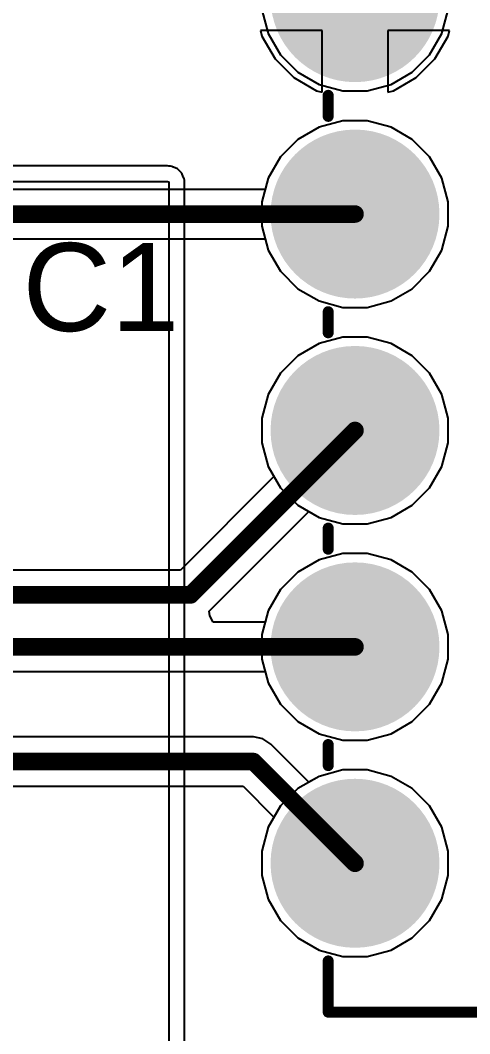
# Model space of a CAD drawing. Header units: inches. Extents: x -0.91 to 3.86, y -0.82 to 4.16.
# Drawn here: x 3.2853 to 3.4899, y 2.1674 to 2.6283 of the extents above; entities that cross this region are included whole.
import ezdxf

# ---------------------------------------------------------------- set-up
doc = ezdxf.new("R2010")
doc.units = ezdxf.units.IN
doc.header["$MEASUREMENT"] = 0
for name, color, linetype in [('Bottom Layer 1', 5, 'Continuous'), ('Bottom Solder', 6, 'Continuous'), ('GND+Signal', 16, 'Continuous'), ('Multi-Layer', 9, 'Continuous'), ('Pad Holes', 156, 'Continuous'), ('PWR+Signal', 76, 'Continuous'), ('Top Layer 1', 1, 'Continuous'), ('Top Overlay', 2, 'Continuous'), ('Top Solder', 216, 'Continuous')]:
    doc.layers.add(name, color=color, linetype=linetype)
doc.styles.add('Arial', font='', dxfattribs={"height": 0.2})
doc.styles.get('Arial').set_extended_font_data('Arial')

# ---------------------------------------------------------------- blocks, each defined once
blk = doc.blocks.new('1053131306_208')
at = {"layer": 'Bottom Layer 1'}
h = blk.add_hatch(color=5, dxfattribs=at)
edge = h.paths.add_edge_path()
edge.add_arc((-0.24606, 0.14134), 0.03543, 0, 360)
h = blk.add_hatch(color=5, dxfattribs=at)
edge = h.paths.add_edge_path()
edge.add_arc((-0.14764, 0.14134), 0.03543, 0, 360)
h = blk.add_hatch(color=5, dxfattribs=at)
edge = h.paths.add_edge_path()
edge.add_arc((-0.04921, 0.14134), 0.03543, 0, 360)
h = blk.add_hatch(color=5, dxfattribs=at)
edge = h.paths.add_edge_path()
edge.add_arc((0.04921, 0.14134), 0.03543, 0, 360)
h = blk.add_hatch(color=5, dxfattribs=at)
edge = h.paths.add_edge_path()
edge.add_arc((0.14764, 0.14134), 0.03543, 0, 360)
at = {"layer": 'Bottom Solder'}
h = blk.add_hatch(color=6, dxfattribs=at)
edge = h.paths.add_edge_path()
edge.add_arc((-0.24606, 0.14134), 0.03843, 0, 360)
h = blk.add_hatch(color=6, dxfattribs=at)
edge = h.paths.add_edge_path()
edge.add_arc((-0.14764, 0.14134), 0.03843, 0, 360)
h = blk.add_hatch(color=6, dxfattribs=at)
edge = h.paths.add_edge_path()
edge.add_arc((-0.04921, 0.14134), 0.03843, 0, 360)
h = blk.add_hatch(color=6, dxfattribs=at)
edge = h.paths.add_edge_path()
edge.add_arc((0.04921, 0.14134), 0.03843, 0, 360)
h = blk.add_hatch(color=6, dxfattribs=at)
edge = h.paths.add_edge_path()
edge.add_arc((0.14764, 0.14134), 0.03843, 0, 360)
at = {"layer": 'GND+Signal'}
h = blk.add_hatch(color=16, dxfattribs=at)
edge = h.paths.add_edge_path()
edge.add_arc((-0.24606, 0.14134), 0.03543, 0, 360)
h = blk.add_hatch(color=16, dxfattribs=at)
edge = h.paths.add_edge_path()
edge.add_arc((-0.14764, 0.14134), 0.03543, 0, 360)
h = blk.add_hatch(color=16, dxfattribs=at)
edge = h.paths.add_edge_path()
edge.add_arc((-0.04921, 0.14134), 0.03543, 0, 360)
h = blk.add_hatch(color=16, dxfattribs=at)
edge = h.paths.add_edge_path()
edge.add_arc((0.04921, 0.14134), 0.03543, 0, 360)
h = blk.add_hatch(color=16, dxfattribs=at)
edge = h.paths.add_edge_path()
edge.add_arc((0.14764, 0.14134), 0.03543, 0, 360)
at = {"layer": 'Multi-Layer'}
h = blk.add_hatch(color=9, dxfattribs=at)
edge = h.paths.add_edge_path()
edge.add_arc((-0.24606, 0.14134), 0.03543, 0, 360)
h = blk.add_hatch(color=9, dxfattribs=at)
edge = h.paths.add_edge_path()
edge.add_arc((-0.14764, 0.14134), 0.03543, 0, 360)
h = blk.add_hatch(color=9, dxfattribs=at)
edge = h.paths.add_edge_path()
edge.add_arc((-0.04921, 0.14134), 0.03543, 0, 360)
h = blk.add_hatch(color=9, dxfattribs=at)
edge = h.paths.add_edge_path()
edge.add_arc((0.04921, 0.14134), 0.03543, 0, 360)
h = blk.add_hatch(color=9, dxfattribs=at)
edge = h.paths.add_edge_path()
edge.add_arc((0.14764, 0.14134), 0.03543, 0, 360)
at = {"layer": 'Pad Holes'}
h = blk.add_hatch(color=7, dxfattribs=at)
edge = h.paths.add_edge_path()
edge.add_arc((-0.24606, 0.14134), 0.02362, 0, 360)
h = blk.add_hatch(color=7, dxfattribs=at)
edge = h.paths.add_edge_path()
edge.add_arc((-0.14764, 0.14134), 0.02362, 0, 360)
h = blk.add_hatch(color=7, dxfattribs=at)
edge = h.paths.add_edge_path()
edge.add_arc((-0.04921, 0.14134), 0.02362, 0, 360)
h = blk.add_hatch(color=7, dxfattribs=at)
edge = h.paths.add_edge_path()
edge.add_arc((0.04921, 0.14134), 0.02362, 0, 360)
h = blk.add_hatch(color=7, dxfattribs=at)
edge = h.paths.add_edge_path()
edge.add_arc((0.14764, 0.14134), 0.02362, 0, 360)
at = {"layer": 'PWR+Signal'}
h = blk.add_hatch(color=76, dxfattribs=at)
edge = h.paths.add_edge_path()
edge.add_arc((-0.24606, 0.14134), 0.03543, 0, 360)
h = blk.add_hatch(color=76, dxfattribs=at)
edge = h.paths.add_edge_path()
edge.add_arc((-0.14764, 0.14134), 0.03543, 0, 360)
h = blk.add_hatch(color=76, dxfattribs=at)
edge = h.paths.add_edge_path()
edge.add_arc((-0.04921, 0.14134), 0.03543, 0, 360)
h = blk.add_hatch(color=76, dxfattribs=at)
edge = h.paths.add_edge_path()
edge.add_arc((0.04921, 0.14134), 0.03543, 0, 360)
h = blk.add_hatch(color=76, dxfattribs=at)
edge = h.paths.add_edge_path()
edge.add_arc((0.14764, 0.14134), 0.03543, 0, 360)
at = {"layer": 'Top Layer 1'}
h = blk.add_hatch(color=1, dxfattribs=at)
edge = h.paths.add_edge_path()
edge.add_arc((-0.24606, 0.14134), 0.03543, 0, 360)
h = blk.add_hatch(color=1, dxfattribs=at)
edge = h.paths.add_edge_path()
edge.add_arc((-0.14764, 0.14134), 0.03543, 0, 360)
h = blk.add_hatch(color=1, dxfattribs=at)
edge = h.paths.add_edge_path()
edge.add_arc((-0.04921, 0.14134), 0.03543, 0, 360)
h = blk.add_hatch(color=1, dxfattribs=at)
edge = h.paths.add_edge_path()
edge.add_arc((0.04921, 0.14134), 0.03543, 0, 360)
h = blk.add_hatch(color=1, dxfattribs=at)
edge = h.paths.add_edge_path()
edge.add_arc((0.14764, 0.14134), 0.03543, 0, 360)
at = {"layer": 'Top Solder'}
h = blk.add_hatch(color=216, dxfattribs=at)
edge = h.paths.add_edge_path()
edge.add_arc((-0.24606, 0.14134), 0.03843, 0, 360)
h = blk.add_hatch(color=216, dxfattribs=at)
edge = h.paths.add_edge_path()
edge.add_arc((-0.14764, 0.14134), 0.03843, 0, 360)
h = blk.add_hatch(color=216, dxfattribs=at)
edge = h.paths.add_edge_path()
edge.add_arc((-0.04921, 0.14134), 0.03843, 0, 360)
h = blk.add_hatch(color=216, dxfattribs=at)
edge = h.paths.add_edge_path()
edge.add_arc((0.04921, 0.14134), 0.03843, 0, 360)
h = blk.add_hatch(color=216, dxfattribs=at)
edge = h.paths.add_edge_path()
edge.add_arc((0.14764, 0.14134), 0.03843, 0, 360)
at = {"layer": 'Top Overlay'}
for points in [[(-0.31378, 0.15354, 0.005, 0.005, 0), (-0.29048, 0.15354, 0.005, 0.005, 0)], [(-0.31378, 0.15354, 0.005, 0.005, 0), (-0.31378, -0.26732, 0.005, 0.005, 0)], [(-0.20164, 0.15354, 0.005, 0.005, 0), (-0.19206, 0.15354, 0.005, 0.005, 0)], [(-0.10322, 0.15354, 0.005, 0.005, 0), (-0.09363, 0.15354, 0.005, 0.005, 0)], [(-0.00479, 0.15354, 0.005, 0.005, 0), (0.00479, 0.15354, 0.005, 0.005, 0)], [(0.09363, 0.15354, 0.005, 0.005, 0), (0.10322, 0.15354, 0.005, 0.005, 0)]]:
    blk.add_lwpolyline(points, format="xyseb", dxfattribs=at)
for points in [[(-0.31503, 0.15354, 0.0025, 0.0025, 1), (-0.31253, 0.15354, 0.0025, 0.0025, 1)], [(-0.31503, 0.15354, 0.0025, 0.0025, 1), (-0.31253, 0.15354, 0.0025, 0.0025, 1)], [(-0.29173, 0.15354, 0.0025, 0.0025, 1), (-0.28923, 0.15354, 0.0025, 0.0025, 1)], [(-0.20289, 0.15354, 0.0025, 0.0025, 1), (-0.20039, 0.15354, 0.0025, 0.0025, 1)], [(-0.19331, 0.15354, 0.0025, 0.0025, 1), (-0.19081, 0.15354, 0.0025, 0.0025, 1)], [(-0.10447, 0.15354, 0.0025, 0.0025, 1), (-0.10197, 0.15354, 0.0025, 0.0025, 1)], [(-0.09488, 0.15354, 0.0025, 0.0025, 1), (-0.09238, 0.15354, 0.0025, 0.0025, 1)], [(-0.00604, 0.15354, 0.0025, 0.0025, 1), (-0.00354, 0.15354, 0.0025, 0.0025, 1)], [(0.00354, 0.15354, 0.0025, 0.0025, 1), (0.00604, 0.15354, 0.0025, 0.0025, 1)], [(0.09238, 0.15354, 0.0025, 0.0025, 1), (0.09488, 0.15354, 0.0025, 0.0025, 1)], [(0.10197, 0.15354, 0.0025, 0.0025, 1), (0.10447, 0.15354, 0.0025, 0.0025, 1)]]:
    blk.add_lwpolyline(points, format="xyseb", close=True, dxfattribs=at)

msp = doc.modelspace()

# ---------------------------------------------------------------- linework, layer by layer
at = {"layer": 'Bottom Layer 1'}
for p, q in [((3.42266, 2.62364), (3.39464, 2.62364)), ((3.39464, 2.62364), (3.39532, 2.6211)), ((3.42266, 2.59562), (3.42266, 2.62364)), ((3.48068, 2.62364), (3.45266, 2.62364)), ((3.45266, 2.62364), (3.45266, 2.59562)), ((3.48, 2.6211), (3.48068, 2.62364)), ((3.39532, 2.6211), (3.40131, 2.61074)), ((3.47402, 2.61074), (3.48, 2.6211)), ((3.40131, 2.61074), (3.40976, 2.60228)), ((3.46556, 2.60228), (3.47402, 2.61074)), ((3.40976, 2.60228), (3.42012, 2.5963)), ((3.4552, 2.5963), (3.46556, 2.60228)), ((3.42012, 2.5963), (3.42266, 2.59562)), ((3.45266, 2.59562), (3.4552, 2.5963)), ((3.43207, 2.58264), (3.42128, 2.57975)), ((3.44325, 2.58264), (3.43207, 2.58264)), ((3.45404, 2.57975), (3.44325, 2.58264)), ((3.42128, 2.57975), (3.41161, 2.57417)), ((3.46372, 2.57417), (3.45404, 2.57975)), ((3.41161, 2.57417), (3.40371, 2.56627)), ((3.47162, 2.56627), (3.46372, 2.57417)), ((3.40371, 2.56627), (3.39812, 2.55659)), ((3.4772, 2.55659), (3.47162, 2.56627)), ((3.39812, 2.55659), (3.39674, 2.55143)), ((3.48009, 2.5458), (3.4772, 2.55659)), ((3.39674, 2.55143), (2.88232, 2.55143)), ((3.48009, 2.53463), (3.48009, 2.5458)), ((3.4772, 2.52383), (3.48009, 2.53463)), ((3.08168, 2.529), (3.39674, 2.529)), ((3.39674, 2.529), (3.39812, 2.52383)), ((3.39812, 2.52383), (3.40371, 2.51416)), ((3.47162, 2.51416), (3.4772, 2.52383)), ((3.40371, 2.51416), (3.41161, 2.50626)), ((3.46372, 2.50626), (3.47162, 2.51416)), ((3.41161, 2.50626), (3.42128, 2.50067)), ((3.45404, 2.50067), (3.46372, 2.50626)), ((3.42128, 2.50067), (3.43207, 2.49778)), ((3.44325, 2.49778), (3.45404, 2.50067)), ((3.43207, 2.49778), (3.44325, 2.49778)), ((3.42128, 2.48133), (3.41161, 2.47574)), ((3.43207, 2.48422), (3.42128, 2.48133)), ((3.44325, 2.48422), (3.43207, 2.48422)), ((3.45404, 2.48133), (3.44325, 2.48422)), ((3.46372, 2.47574), (3.45404, 2.48133)), ((3.41161, 2.47574), (3.40371, 2.46784)), ((3.47162, 2.46784), (3.46372, 2.47574)), ((3.40371, 2.46784), (3.39812, 2.45817)), ((3.4772, 2.45817), (3.47162, 2.46784)), ((3.39812, 2.45817), (3.39523, 2.44737)), ((3.48009, 2.44737), (3.4772, 2.45817)), ((3.39523, 2.44737), (3.39523, 2.4362)), ((3.48009, 2.4362), (3.48009, 2.44737)), ((3.39523, 2.4362), (3.39812, 2.42541)), ((3.4772, 2.42541), (3.48009, 2.4362)), ((3.39812, 2.42541), (3.40079, 2.42078)), ((3.47162, 2.41573), (3.4772, 2.42541)), ((3.40079, 2.42078), (3.35823, 2.37822)), ((3.46372, 2.40783), (3.47162, 2.41573)), ((3.45404, 2.40225), (3.46372, 2.40783)), ((3.37131, 2.35958), (3.41665, 2.40492)), ((3.41665, 2.40492), (3.42128, 2.40225)), ((3.42128, 2.40225), (3.43207, 2.39935)), ((3.44325, 2.39935), (3.45404, 2.40225)), ((3.43207, 2.39935), (3.44325, 2.39935)), ((3.43207, 2.38579), (3.42128, 2.3829)), ((3.44325, 2.38579), (3.43207, 2.38579)), ((3.45404, 2.3829), (3.44325, 2.38579)), ((3.42128, 2.3829), (3.41161, 2.37732)), ((3.46372, 2.37732), (3.45404, 2.3829)), ((3.35823, 2.37822), (2.95561, 2.37822)), ((3.41161, 2.37732), (3.40371, 2.36942)), ((3.47162, 2.36942), (3.46372, 2.37732)), ((3.40371, 2.36942), (3.39812, 2.35974)), ((3.4772, 2.35974), (3.47162, 2.36942)), ((3.37161, 2.35747), (3.37131, 2.35958)), ((3.37308, 2.35458), (3.37161, 2.35747)), ((3.39812, 2.35974), (3.39674, 2.35458)), ((3.48009, 2.34895), (3.4772, 2.35974)), ((3.39674, 2.35458), (3.37308, 2.35458)), ((3.48009, 2.33778), (3.48009, 2.34895)), ((3.4772, 2.32698), (3.48009, 2.33778)), ((3.27153, 2.33215), (3.39674, 2.33215)), ((3.39674, 2.33215), (3.39812, 2.32698)), ((3.39812, 2.32698), (3.40371, 2.31731)), ((3.47162, 2.31731), (3.4772, 2.32698)), ((3.40371, 2.31731), (3.41161, 2.30941)), ((3.46372, 2.30941), (3.47162, 2.31731)), ((3.41161, 2.30941), (3.42128, 2.30382)), ((3.45404, 2.30382), (3.46372, 2.30941)), ((3.39141, 2.3024), (3.27697, 2.3024)), ((3.3957, 2.30155), (3.39141, 2.3024)), ((3.39141, 2.3024), (3.39141, 2.3024)), ((3.39934, 2.29912), (3.3957, 2.30155)), ((3.42128, 2.30382), (3.43207, 2.30093)), ((3.43207, 2.30093), (3.44325, 2.30093)), ((3.44325, 2.30093), (3.45404, 2.30382)), ((3.41665, 2.28181), (3.39934, 2.29912)), ((3.43207, 2.28737), (3.42128, 2.28448)), ((3.44325, 2.28737), (3.43207, 2.28737)), ((3.45404, 2.28448), (3.44325, 2.28737)), ((3.42128, 2.28448), (3.41665, 2.28181)), ((3.46372, 2.27889), (3.45404, 2.28448)), ((1.89281, 2.27997), (3.38676, 2.27997)), ((3.38676, 2.27997), (3.40079, 2.26595)), ((3.47162, 2.27099), (3.46372, 2.27889)), ((3.4772, 2.26132), (3.47162, 2.27099)), ((3.40079, 2.26595), (3.39812, 2.26132)), ((3.39812, 2.26132), (3.39523, 2.25052)), ((3.48009, 2.25052), (3.4772, 2.26132)), ((3.39523, 2.25052), (3.39523, 2.23935)), ((3.48009, 2.23935), (3.48009, 2.25052)), ((3.39523, 2.23935), (3.39812, 2.22856)), ((3.4772, 2.22856), (3.48009, 2.23935)), ((3.39812, 2.22856), (3.40371, 2.21888)), ((3.47162, 2.21888), (3.4772, 2.22856)), ((3.40371, 2.21888), (3.41161, 2.21098)), ((3.46372, 2.21098), (3.47162, 2.21888)), ((3.41161, 2.21098), (3.42128, 2.2054)), ((3.45404, 2.2054), (3.46372, 2.21098)), ((3.42128, 2.2054), (3.43207, 2.2025)), ((3.44325, 2.2025), (3.45404, 2.2054)), ((3.43207, 2.2025), (3.44325, 2.2025))]:
    msp.add_line(p, q, dxfattribs=at)
for points in [[(2.67205, 2.54021, 0.008, 0.008, 0), (3.43766, 2.54021, 0.008, 0.008, 0)], [(3.36287, 2.367, 0.008, 0.008, 0), (3.43766, 2.44179, 0.008, 0.008, 0)], [(2.94321, 2.367, 0.008, 0.008, 0), (3.36287, 2.367, 0.008, 0.008, 0)], [(2.94079, 2.34336, 0.008, 0.008, 0), (3.43766, 2.34336, 0.008, 0.008, 0)], [(1.89281, 2.29119, 0.008, 0.008, 0), (3.39141, 2.29119, 0.008, 0.008, 0)], [(3.39141, 2.29119, 0.008, 0.008, 0), (3.43766, 2.24494, 0.008, 0.008, 0)]]:
    msp.add_lwpolyline(points, format="xyseb", dxfattribs=at)
for points in [[(3.43566, 2.54021, 0.004, 0.004, 1), (3.43966, 2.54021, 0.004, 0.004, 1)], [(3.43566, 2.44179, 0.004, 0.004, 1), (3.43966, 2.44179, 0.004, 0.004, 1)], [(3.36087, 2.367, 0.004, 0.004, 1), (3.36487, 2.367, 0.004, 0.004, 1)], [(3.36087, 2.367, 0.004, 0.004, 1), (3.36487, 2.367, 0.004, 0.004, 1)], [(3.43566, 2.34336, 0.004, 0.004, 1), (3.43966, 2.34336, 0.004, 0.004, 1)], [(3.38941, 2.29119, 0.004, 0.004, 1), (3.39341, 2.29119, 0.004, 0.004, 1)], [(3.38941, 2.29119, 0.004, 0.004, 1), (3.39341, 2.29119, 0.004, 0.004, 1)], [(3.43566, 2.24494, 0.004, 0.004, 1), (3.43966, 2.24494, 0.004, 0.004, 1)]]:
    msp.add_lwpolyline(points, format="xyseb", close=True, dxfattribs=at)
at = {"layer": 'GND+Signal'}
for p, q in [((3.42266, 2.62364), (3.39464, 2.62364)), ((3.39464, 2.62364), (3.39532, 2.6211)), ((3.42266, 2.59562), (3.42266, 2.62364)), ((3.48068, 2.62364), (3.45266, 2.62364)), ((3.45266, 2.62364), (3.45266, 2.59562)), ((3.48, 2.6211), (3.48068, 2.62364)), ((3.39532, 2.6211), (3.40131, 2.61074)), ((3.47402, 2.61074), (3.48, 2.6211)), ((3.40131, 2.61074), (3.40976, 2.60228)), ((3.46556, 2.60228), (3.47402, 2.61074)), ((3.40976, 2.60228), (3.42012, 2.5963)), ((3.4552, 2.5963), (3.46556, 2.60228)), ((3.42012, 2.5963), (3.42266, 2.59562)), ((3.45266, 2.59562), (3.4552, 2.5963)), ((3.43207, 2.58264), (3.42128, 2.57975)), ((3.44325, 2.58264), (3.43207, 2.58264)), ((3.45404, 2.57975), (3.44325, 2.58264)), ((3.42128, 2.57975), (3.41161, 2.57417)), ((3.46372, 2.57417), (3.45404, 2.57975)), ((3.41161, 2.57417), (3.40371, 2.56627)), ((3.47162, 2.56627), (3.46372, 2.57417)), ((3.40371, 2.56627), (3.39812, 2.55659)), ((3.4772, 2.55659), (3.47162, 2.56627)), ((3.39812, 2.55659), (3.39523, 2.5458)), ((3.48009, 2.5458), (3.4772, 2.55659)), ((3.39523, 2.5458), (3.39523, 2.53463)), ((3.48009, 2.53463), (3.48009, 2.5458)), ((3.39523, 2.53463), (3.39812, 2.52383)), ((3.4772, 2.52383), (3.48009, 2.53463)), ((3.39812, 2.52383), (3.40371, 2.51416)), ((3.47162, 2.51416), (3.4772, 2.52383)), ((3.40371, 2.51416), (3.41161, 2.50626)), ((3.46372, 2.50626), (3.47162, 2.51416)), ((3.41161, 2.50626), (3.42128, 2.50067)), ((3.45404, 2.50067), (3.46372, 2.50626)), ((3.42128, 2.50067), (3.43207, 2.49778)), ((3.44325, 2.49778), (3.45404, 2.50067)), ((3.43207, 2.49778), (3.44325, 2.49778)), ((3.42128, 2.48133), (3.41161, 2.47574)), ((3.43207, 2.48422), (3.42128, 2.48133)), ((3.44325, 2.48422), (3.43207, 2.48422)), ((3.45404, 2.48133), (3.44325, 2.48422)), ((3.46372, 2.47574), (3.45404, 2.48133)), ((3.41161, 2.47574), (3.40371, 2.46784)), ((3.47162, 2.46784), (3.46372, 2.47574)), ((3.40371, 2.46784), (3.39812, 2.45817)), ((3.4772, 2.45817), (3.47162, 2.46784)), ((3.39812, 2.45817), (3.39523, 2.44737)), ((3.48009, 2.44737), (3.4772, 2.45817)), ((3.39523, 2.44737), (3.39523, 2.4362)), ((3.48009, 2.4362), (3.48009, 2.44737)), ((3.39523, 2.4362), (3.39812, 2.42541)), ((3.4772, 2.42541), (3.48009, 2.4362)), ((3.39812, 2.42541), (3.40371, 2.41573)), ((3.47162, 2.41573), (3.4772, 2.42541)), ((3.40371, 2.41573), (3.41161, 2.40783)), ((3.46372, 2.40783), (3.47162, 2.41573)), ((3.41161, 2.40783), (3.42128, 2.40225)), ((3.45404, 2.40225), (3.46372, 2.40783)), ((3.42128, 2.40225), (3.43207, 2.39935)), ((3.44325, 2.39935), (3.45404, 2.40225)), ((3.43207, 2.39935), (3.44325, 2.39935)), ((3.43207, 2.38579), (3.42128, 2.3829)), ((3.44325, 2.38579), (3.43207, 2.38579)), ((3.45404, 2.3829), (3.44325, 2.38579)), ((3.42128, 2.3829), (3.41161, 2.37732)), ((3.46372, 2.37732), (3.45404, 2.3829)), ((3.41161, 2.37732), (3.40371, 2.36942)), ((3.47162, 2.36942), (3.46372, 2.37732)), ((3.40371, 2.36942), (3.39812, 2.35974)), ((3.4772, 2.35974), (3.47162, 2.36942)), ((3.39812, 2.35974), (3.39523, 2.34895)), ((3.48009, 2.34895), (3.4772, 2.35974)), ((3.39523, 2.34895), (3.39523, 2.33778)), ((3.48009, 2.33778), (3.48009, 2.34895)), ((3.39523, 2.33778), (3.39812, 2.32698)), ((3.4772, 2.32698), (3.48009, 2.33778)), ((3.39812, 2.32698), (3.40371, 2.31731)), ((3.47162, 2.31731), (3.4772, 2.32698)), ((3.40371, 2.31731), (3.41161, 2.30941)), ((3.46372, 2.30941), (3.47162, 2.31731)), ((3.41161, 2.30941), (3.42128, 2.30382)), ((3.45404, 2.30382), (3.46372, 2.30941)), ((3.42128, 2.30382), (3.43207, 2.30093)), ((3.43207, 2.30093), (3.44325, 2.30093)), ((3.44325, 2.30093), (3.45404, 2.30382)), ((3.43207, 2.28737), (3.42128, 2.28448)), ((3.44325, 2.28737), (3.43207, 2.28737)), ((3.45404, 2.28448), (3.44325, 2.28737)), ((3.42128, 2.28448), (3.41161, 2.27889)), ((3.46372, 2.27889), (3.45404, 2.28448)), ((3.41161, 2.27889), (3.40371, 2.27099)), ((3.47162, 2.27099), (3.46372, 2.27889)), ((3.40371, 2.27099), (3.39812, 2.26132)), ((3.4772, 2.26132), (3.47162, 2.27099)), ((3.39812, 2.26132), (3.39523, 2.25052)), ((3.48009, 2.25052), (3.4772, 2.26132)), ((3.39523, 2.25052), (3.39523, 2.23935)), ((3.48009, 2.23935), (3.48009, 2.25052)), ((3.39523, 2.23935), (3.39812, 2.22856)), ((3.4772, 2.22856), (3.48009, 2.23935)), ((3.39812, 2.22856), (3.40371, 2.21888)), ((3.47162, 2.21888), (3.4772, 2.22856)), ((3.40371, 2.21888), (3.41161, 2.21098)), ((3.46372, 2.21098), (3.47162, 2.21888)), ((3.41161, 2.21098), (3.42128, 2.2054)), ((3.45404, 2.2054), (3.46372, 2.21098)), ((3.42128, 2.2054), (3.43207, 2.2025)), ((3.44325, 2.2025), (3.45404, 2.2054)), ((3.43207, 2.2025), (3.44325, 2.2025))]:
    msp.add_line(p, q, dxfattribs=at)
at = {"layer": 'PWR+Signal'}
for p, q in [((3.39523, 2.63305), (3.39812, 2.62226)), ((3.4772, 2.62226), (3.48009, 2.63305)), ((3.39812, 2.62226), (3.40371, 2.61258)), ((3.47162, 2.61258), (3.4772, 2.62226)), ((3.40371, 2.61258), (3.41161, 2.60468)), ((3.46372, 2.60468), (3.47162, 2.61258)), ((3.41161, 2.60468), (3.42128, 2.5991)), ((3.45404, 2.5991), (3.46372, 2.60468)), ((3.42128, 2.5991), (3.43207, 2.5962)), ((3.43207, 2.5962), (3.44325, 2.5962)), ((3.44325, 2.5962), (3.45404, 2.5991)), ((3.43207, 2.58264), (3.42128, 2.57975)), ((3.44325, 2.58264), (3.43207, 2.58264)), ((3.45404, 2.57975), (3.44325, 2.58264)), ((3.42128, 2.57975), (3.41161, 2.57417)), ((3.46372, 2.57417), (3.45404, 2.57975)), ((3.41161, 2.57417), (3.40371, 2.56627)), ((3.47162, 2.56627), (3.46372, 2.57417)), ((3.40371, 2.56627), (3.39812, 2.55659)), ((3.4772, 2.55659), (3.47162, 2.56627)), ((3.3523, 2.56214), (3.11494, 2.56214)), ((3.35299, 2.562), (3.3523, 2.56214)), ((3.35369, 2.562), (3.35299, 2.562)), ((3.35428, 2.56188), (3.35369, 2.562)), ((3.35493, 2.56161), (3.35428, 2.56188)), ((3.35428, 2.56188), (3.35428, 2.56188)), ((3.35428, 2.56188), (3.35428, 2.56188)), ((3.35503, 2.56159), (3.35493, 2.56161)), ((3.35512, 2.56154), (3.35503, 2.56159)), ((3.35685, 2.56082), (3.35512, 2.56154)), ((3.35783, 2.55983), (3.35685, 2.56082)), ((3.35685, 2.56082), (3.35685, 2.56082)), ((3.35685, 2.56082), (3.35685, 2.56082)), ((3.35882, 2.55885), (3.35783, 2.55983)), ((3.35954, 2.55712), (3.35882, 2.55885)), ((3.35882, 2.55885), (3.35882, 2.55885)), ((3.35882, 2.55885), (3.35882, 2.55885)), ((3.11494, 2.555), (3.3523, 2.555)), ((3.3523, 2.555), (3.35288, 2.55488)), ((3.35288, 2.55488), (3.353, 2.5543)), ((3.353, 2.5543), (3.353, 2.0457)), ((3.35959, 2.55703), (3.35954, 2.55712)), ((3.35961, 2.55693), (3.35959, 2.55703)), ((3.35988, 2.55628), (3.35961, 2.55693)), ((3.36, 2.55569), (3.35988, 2.55628)), ((3.36, 2.55499), (3.36, 2.55569)), ((3.36014, 2.5543), (3.36, 2.55499)), ((3.36014, 2.0457), (3.36014, 2.5543)), ((3.39812, 2.55659), (3.39523, 2.5458)), ((3.48009, 2.5458), (3.4772, 2.55659)), ((3.39523, 2.5458), (3.39523, 2.53463)), ((3.48009, 2.53463), (3.48009, 2.5458)), ((3.39523, 2.53463), (3.39812, 2.52383)), ((3.4772, 2.52383), (3.48009, 2.53463)), ((3.39812, 2.52383), (3.40371, 2.51416)), ((3.47162, 2.51416), (3.4772, 2.52383)), ((3.40371, 2.51416), (3.41161, 2.50626)), ((3.46372, 2.50626), (3.47162, 2.51416)), ((3.41161, 2.50626), (3.42128, 2.50067)), ((3.45404, 2.50067), (3.46372, 2.50626)), ((3.42128, 2.50067), (3.43207, 2.49778)), ((3.44325, 2.49778), (3.45404, 2.50067)), ((3.43207, 2.49778), (3.44325, 2.49778)), ((3.42128, 2.48133), (3.41161, 2.47574)), ((3.43207, 2.48422), (3.42128, 2.48133)), ((3.44325, 2.48422), (3.43207, 2.48422)), ((3.45404, 2.48133), (3.44325, 2.48422)), ((3.46372, 2.47574), (3.45404, 2.48133)), ((3.41161, 2.47574), (3.40371, 2.46784)), ((3.47162, 2.46784), (3.46372, 2.47574)), ((3.40371, 2.46784), (3.39812, 2.45817)), ((3.4772, 2.45817), (3.47162, 2.46784)), ((3.39812, 2.45817), (3.39523, 2.44737)), ((3.48009, 2.44737), (3.4772, 2.45817)), ((3.39523, 2.44737), (3.39523, 2.4362)), ((3.48009, 2.4362), (3.48009, 2.44737)), ((3.39523, 2.4362), (3.39812, 2.42541)), ((3.4772, 2.42541), (3.48009, 2.4362)), ((3.39812, 2.42541), (3.40371, 2.41573)), ((3.47162, 2.41573), (3.4772, 2.42541)), ((3.40371, 2.41573), (3.41161, 2.40783)), ((3.46372, 2.40783), (3.47162, 2.41573)), ((3.41161, 2.40783), (3.42128, 2.40225)), ((3.45404, 2.40225), (3.46372, 2.40783)), ((3.42128, 2.40225), (3.43207, 2.39935)), ((3.44325, 2.39935), (3.45404, 2.40225)), ((3.43207, 2.39935), (3.44325, 2.39935)), ((3.43207, 2.38579), (3.42128, 2.3829)), ((3.44325, 2.38579), (3.43207, 2.38579)), ((3.45404, 2.3829), (3.44325, 2.38579)), ((3.42128, 2.3829), (3.41161, 2.37732)), ((3.46372, 2.37732), (3.45404, 2.3829)), ((3.41161, 2.37732), (3.40371, 2.36942)), ((3.47162, 2.36942), (3.46372, 2.37732)), ((3.40371, 2.36942), (3.39812, 2.35974)), ((3.4772, 2.35974), (3.47162, 2.36942)), ((3.39812, 2.35974), (3.39523, 2.34895)), ((3.48009, 2.34895), (3.4772, 2.35974)), ((3.39523, 2.34895), (3.39523, 2.33778)), ((3.48009, 2.33778), (3.48009, 2.34895)), ((3.39523, 2.33778), (3.39812, 2.32698)), ((3.4772, 2.32698), (3.48009, 2.33778)), ((3.39812, 2.32698), (3.40371, 2.31731)), ((3.47162, 2.31731), (3.4772, 2.32698)), ((3.40371, 2.31731), (3.41161, 2.30941)), ((3.46372, 2.30941), (3.47162, 2.31731)), ((3.41161, 2.30941), (3.42128, 2.30382)), ((3.45404, 2.30382), (3.46372, 2.30941)), ((3.42128, 2.30382), (3.43207, 2.30093)), ((3.43207, 2.30093), (3.44325, 2.30093)), ((3.44325, 2.30093), (3.45404, 2.30382)), ((3.43207, 2.28737), (3.42128, 2.28448)), ((3.44325, 2.28737), (3.43207, 2.28737)), ((3.45404, 2.28448), (3.44325, 2.28737)), ((3.42128, 2.28448), (3.41161, 2.27889)), ((3.46372, 2.27889), (3.45404, 2.28448)), ((3.41161, 2.27889), (3.40371, 2.27099)), ((3.47162, 2.27099), (3.46372, 2.27889)), ((3.40371, 2.27099), (3.39812, 2.26132)), ((3.4772, 2.26132), (3.47162, 2.27099)), ((3.39812, 2.26132), (3.39523, 2.25052)), ((3.48009, 2.25052), (3.4772, 2.26132)), ((3.39523, 2.25052), (3.39523, 2.23935)), ((3.48009, 2.23935), (3.48009, 2.25052)), ((3.39523, 2.23935), (3.39812, 2.22856)), ((3.4772, 2.22856), (3.48009, 2.23935)), ((3.39812, 2.22856), (3.40371, 2.21888)), ((3.47162, 2.21888), (3.4772, 2.22856)), ((3.40371, 2.21888), (3.41161, 2.21098)), ((3.46372, 2.21098), (3.47162, 2.21888)), ((3.41161, 2.21098), (3.42128, 2.2054)), ((3.45404, 2.2054), (3.46372, 2.21098)), ((3.42128, 2.2054), (3.43207, 2.2025)), ((3.44325, 2.2025), (3.45404, 2.2054)), ((3.43207, 2.2025), (3.44325, 2.2025))]:
    msp.add_line(p, q, dxfattribs=at)
at = {"layer": 'Top Layer 1'}
for p, q in [((3.42266, 2.62364), (3.39464, 2.62364)), ((3.39464, 2.62364), (3.39532, 2.6211)), ((3.42266, 2.59562), (3.42266, 2.62364)), ((3.48068, 2.62364), (3.45266, 2.62364)), ((3.45266, 2.62364), (3.45266, 2.59562)), ((3.48, 2.6211), (3.48068, 2.62364)), ((3.39532, 2.6211), (3.40131, 2.61074)), ((3.47402, 2.61074), (3.48, 2.6211)), ((3.40131, 2.61074), (3.40976, 2.60228)), ((3.46556, 2.60228), (3.47402, 2.61074)), ((3.40976, 2.60228), (3.42012, 2.5963)), ((3.4552, 2.5963), (3.46556, 2.60228)), ((3.42012, 2.5963), (3.42266, 2.59562)), ((3.45266, 2.59562), (3.4552, 2.5963)), ((3.43207, 2.58264), (3.42128, 2.57975)), ((3.44325, 2.58264), (3.43207, 2.58264)), ((3.45404, 2.57975), (3.44325, 2.58264)), ((3.42128, 2.57975), (3.41161, 2.57417)), ((3.46372, 2.57417), (3.45404, 2.57975)), ((3.41161, 2.57417), (3.40371, 2.56627)), ((3.47162, 2.56627), (3.46372, 2.57417)), ((3.40371, 2.56627), (3.39812, 2.55659)), ((3.4772, 2.55659), (3.47162, 2.56627)), ((3.39812, 2.55659), (3.39523, 2.5458)), ((3.48009, 2.5458), (3.4772, 2.55659)), ((3.39523, 2.5458), (3.39523, 2.53463)), ((3.48009, 2.53463), (3.48009, 2.5458)), ((3.39523, 2.53463), (3.39812, 2.52383)), ((3.4772, 2.52383), (3.48009, 2.53463)), ((3.39812, 2.52383), (3.40371, 2.51416)), ((3.47162, 2.51416), (3.4772, 2.52383)), ((3.40371, 2.51416), (3.41161, 2.50626)), ((3.46372, 2.50626), (3.47162, 2.51416)), ((3.41161, 2.50626), (3.42128, 2.50067)), ((3.45404, 2.50067), (3.46372, 2.50626)), ((3.42128, 2.50067), (3.43207, 2.49778)), ((3.44325, 2.49778), (3.45404, 2.50067)), ((3.43207, 2.49778), (3.44325, 2.49778)), ((3.42128, 2.48133), (3.41161, 2.47574)), ((3.43207, 2.48422), (3.42128, 2.48133)), ((3.44325, 2.48422), (3.43207, 2.48422)), ((3.45404, 2.48133), (3.44325, 2.48422)), ((3.46372, 2.47574), (3.45404, 2.48133)), ((3.41161, 2.47574), (3.40371, 2.46784)), ((3.47162, 2.46784), (3.46372, 2.47574)), ((3.40371, 2.46784), (3.39812, 2.45817)), ((3.4772, 2.45817), (3.47162, 2.46784)), ((3.39812, 2.45817), (3.39523, 2.44737)), ((3.48009, 2.44737), (3.4772, 2.45817)), ((3.39523, 2.44737), (3.39523, 2.4362)), ((3.48009, 2.4362), (3.48009, 2.44737)), ((3.39523, 2.4362), (3.39812, 2.42541)), ((3.4772, 2.42541), (3.48009, 2.4362)), ((3.39812, 2.42541), (3.40371, 2.41573)), ((3.47162, 2.41573), (3.4772, 2.42541)), ((3.40371, 2.41573), (3.41161, 2.40783)), ((3.46372, 2.40783), (3.47162, 2.41573)), ((3.41161, 2.40783), (3.42128, 2.40225)), ((3.45404, 2.40225), (3.46372, 2.40783)), ((3.42128, 2.40225), (3.43207, 2.39935)), ((3.44325, 2.39935), (3.45404, 2.40225)), ((3.43207, 2.39935), (3.44325, 2.39935)), ((3.43207, 2.38579), (3.42128, 2.3829)), ((3.44325, 2.38579), (3.43207, 2.38579)), ((3.45404, 2.3829), (3.44325, 2.38579)), ((3.42128, 2.3829), (3.41161, 2.37732)), ((3.46372, 2.37732), (3.45404, 2.3829)), ((3.41161, 2.37732), (3.40371, 2.36942)), ((3.47162, 2.36942), (3.46372, 2.37732)), ((3.40371, 2.36942), (3.39812, 2.35974)), ((3.4772, 2.35974), (3.47162, 2.36942)), ((3.39812, 2.35974), (3.39523, 2.34895)), ((3.48009, 2.34895), (3.4772, 2.35974)), ((3.39523, 2.34895), (3.39523, 2.33778)), ((3.48009, 2.33778), (3.48009, 2.34895)), ((3.39523, 2.33778), (3.39812, 2.32698)), ((3.4772, 2.32698), (3.48009, 2.33778)), ((3.39812, 2.32698), (3.40371, 2.31731)), ((3.47162, 2.31731), (3.4772, 2.32698)), ((3.40371, 2.31731), (3.41161, 2.30941)), ((3.46372, 2.30941), (3.47162, 2.31731)), ((3.41161, 2.30941), (3.42128, 2.30382)), ((3.45404, 2.30382), (3.46372, 2.30941)), ((3.42128, 2.30382), (3.43207, 2.30093)), ((3.43207, 2.30093), (3.44325, 2.30093)), ((3.44325, 2.30093), (3.45404, 2.30382)), ((3.43207, 2.28737), (3.42128, 2.28448)), ((3.44325, 2.28737), (3.43207, 2.28737)), ((3.45404, 2.28448), (3.44325, 2.28737)), ((3.42128, 2.28448), (3.41161, 2.27889)), ((3.46372, 2.27889), (3.45404, 2.28448)), ((3.41161, 2.27889), (3.40371, 2.27099)), ((3.47162, 2.27099), (3.46372, 2.27889)), ((3.40371, 2.27099), (3.39812, 2.26132)), ((3.4772, 2.26132), (3.47162, 2.27099)), ((3.39812, 2.26132), (3.39523, 2.25052)), ((3.48009, 2.25052), (3.4772, 2.26132)), ((3.39523, 2.25052), (3.39523, 2.23935)), ((3.48009, 2.23935), (3.48009, 2.25052)), ((3.39523, 2.23935), (3.39812, 2.22856)), ((3.4772, 2.22856), (3.48009, 2.23935)), ((3.39812, 2.22856), (3.40371, 2.21888)), ((3.47162, 2.21888), (3.4772, 2.22856)), ((3.40371, 2.21888), (3.41161, 2.21098)), ((3.46372, 2.21098), (3.47162, 2.21888)), ((3.41161, 2.21098), (3.42128, 2.2054)), ((3.45404, 2.2054), (3.46372, 2.21098)), ((3.42128, 2.2054), (3.43207, 2.2025)), ((3.44325, 2.2025), (3.45404, 2.2054)), ((3.43207, 2.2025), (3.44325, 2.2025))]:
    msp.add_line(p, q, dxfattribs=at)

# ---------------------------------------------------------------- block references
at = {"rotation": 90}
msp.add_blockref('1053131306_208', (3.579, 2.491), dxfattribs=at)

# ---------------------------------------------------------------- texts
at = {"layer": 'Top Overlay', "style": 'Arial'}
msp.add_text('C1', height=0.04, dxfattribs=at).set_placement((3.28634, 2.48701))

doc.saveas('drawing.dxf')
